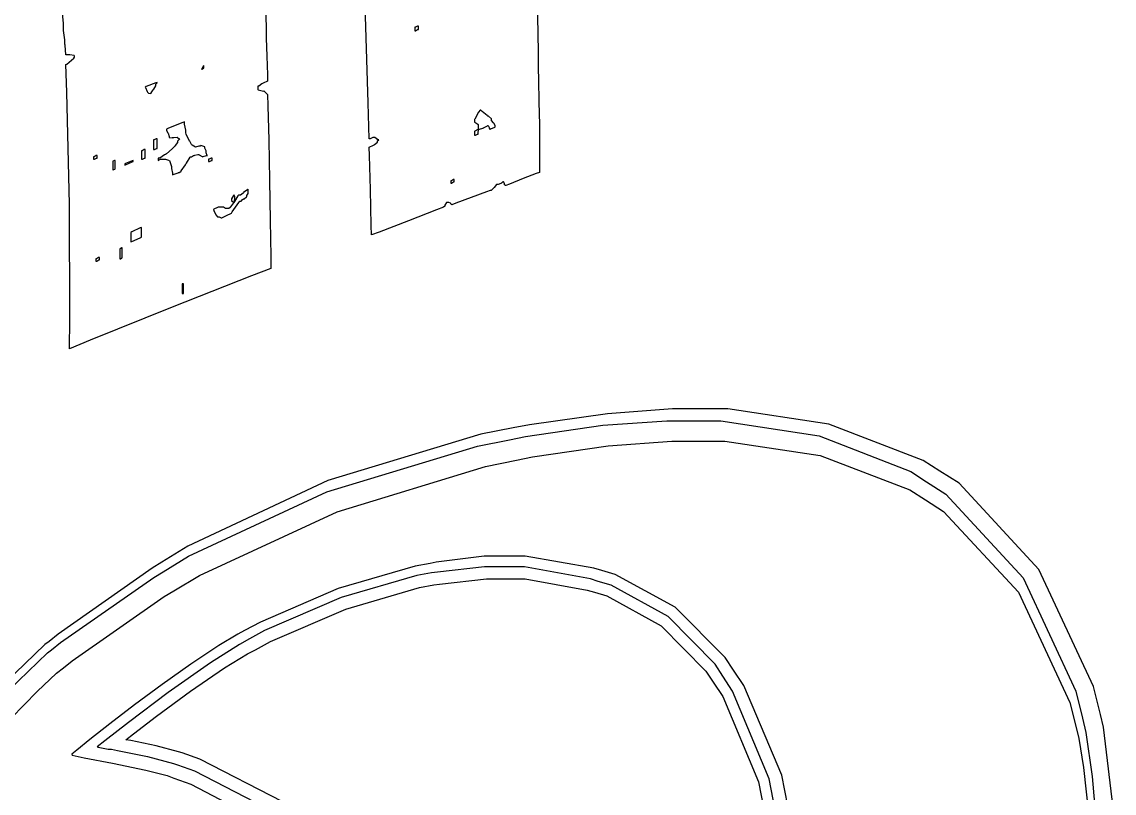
# Model space of a CAD drawing. Extents: x 59 to 294, y 65 to 304.
# Drawn here: x 87 to 119.15, y 248.23 to 270.92 of the extents above; entities that cross this region are included whole.
import ezdxf

# ---------------------------------------------------------------- set-up
doc = ezdxf.new("R2010")
doc.units = 0
doc.header["$MEASUREMENT"] = 0

msp = doc.modelspace()

# ---------------------------------------------------------------- linework, layer by layer
at = {"color": 7}
for points in [[(102.165, 272.072), (102.19, 270.396), (102.199, 270.192), (102.199, 269.637), (102.225, 268.139), (102.235, 267.971), (102.235, 267.6), (102.235, 266.766), (102.235, 266.488), (102.137, 266.453), (101.753, 266.309), (101.352, 266.145), (101.247, 266.101), (101.238, 266.101), (101.211, 266.127), (101.211, 266.135), (101.211, 266.153), (101.185, 266.198), (101.177, 266.207), (101.159, 266.207), (101.119, 266.171), (101.107, 266.171), (101.097, 266.163), (101.024, 266.135), (101.001, 266.135), (100.973, 266.135), (100.903, 266.04), (100.894, 266.03), (100.885, 266.022), (100.812, 265.958), (100.788, 265.958), (100.673, 265.914), (100.223, 265.748), (99.774, 265.58), (99.6597, 265.535), (99.6597, 265.535), (99.6237, 265.563), (99.6237, 265.571), (99.6142, 265.581), (99.5687, 265.606), (99.5535, 265.606), (99.5193, 265.606), (99.5013, 265.606), (99.4474, 265.527), (99.4474, 265.501), (99.4474, 265.493), (99.4131, 265.465), (99.4131, 265.465), (99.2092, 265.387), (98.3809, 265.06), (97.5169, 264.734), (97.2965, 264.654), (97.2866, 264.928), (97.2605, 265.982), (97.2344, 266.983), (97.2263, 267.229), (97.2263, 267.229), (97.2263, 267.229), (97.3487, 267.291), (97.3667, 267.299), (97.3832, 267.309), (97.4729, 267.382), (97.4729, 267.406), (97.4729, 267.415), (97.5071, 267.442), (97.5071, 267.442), (97.4729, 267.442), (97.4729, 267.459), (97.3928, 267.512), (97.3667, 267.512), (97.3307, 267.512), (97.2524, 267.476), (97.2263, 267.476), (97.1984, 268.534), (96.8721, 279.057)], [(94.1737, 271.27), (94.1917, 270.78), (94.1917, 270.617), (94.1917, 270.44), (94.2097, 269.907), (94.2276, 269.354), (94.2276, 269.169), (94.2276, 269.169), (94.1021, 269.109), (94.0855, 269.099), (94.0675, 269.091), (93.9754, 269.029), (93.9451, 269.029), (93.9451, 268.993), (93.9451, 268.976), (93.9451, 268.937), (93.9451, 268.923), (93.9617, 268.914), (94.1116, 268.879), (94.1215, 268.887), (94.1296, 268.879), (94.2178, 268.791), (94.2276, 268.781), (94.2386, 268.444), (94.2675, 267.432), (94.2922, 266.263), (94.3102, 265.075), (94.3268, 264.018), (94.3321, 263.665), (93.7588, 263.445), (91.4217, 262.525), (89.0143, 261.55), (88.4068, 261.302), (88.4149, 262.158), (88.4054, 265.549), (88.3267, 268.853), (88.3006, 269.663), (88.3006, 269.663), (88.3267, 269.673), (88.5292, 269.849), (88.5472, 269.875), (88.5472, 269.911), (88.5377, 269.929), (88.4093, 269.942), (88.3006, 269.945), (88.3006, 269.945), (88.3006, 269.945), (88.2731, 270.229), (88.2646, 270.264), (88.2646, 270.388), (88.2304, 270.665), (88.2304, 270.757), (88.2304, 270.881), (88.1944, 271.158)], [(119.151, 247.554), (118.834, 250.173), (118.746, 250.542), (118.541, 251.364), (116.936, 254.812), (114.591, 257.343), (114.017, 257.704), (113.532, 258.013), (110.758, 259.085), (107.778, 259.538), (106.785, 259.538), (106.149, 259.538), (104.242, 259.389), (101.945, 259.063), (101.46, 258.975), (100.506, 258.79), (96.012, 257.423), (91.8891, 255.491), (91.1229, 255.022), (90.8403, 254.846), (88.0703, 252.907), (87.8057, 252.695), (87.6819, 252.598), (86.5092, 251.47)], [(86.6895, 250.438), (87.4543, 251.219), (88.0251, 251.758), (88.2304, 251.919), (88.4851, 252.122), (91.1931, 254.01), (91.4756, 254.176), (92.2334, 254.635), (96.2808, 256.509), (100.646, 257.836), (101.564, 258.021), (102.031, 258.119), (104.262, 258.45), (106.128, 258.586), (106.751, 258.586), (107.688, 258.586), (110.503, 258.159), (113.135, 257.149), (113.594, 256.858), (114.132, 256.515), (116.333, 254.138), (117.846, 250.897), (118.04, 250.119), (118.109, 249.84), (118.248, 248.98), (118.405, 247.555)], [(109.987, 245.604), (109.373, 248.758), (108.249, 251.398), (107.95, 251.847), (107.702, 252.218), (106.234, 253.697), (104.466, 254.661), (104.069, 254.776), (103.839, 254.847), (101.815, 255.199), (101.141, 255.199), (100.612, 255.199), (99.2008, 255.024), (99.0244, 254.988), (98.5739, 254.909), (96.3165, 254.252), (94.0234, 253.26), (93.5563, 253.012), (93.3633, 252.911), (92.8014, 252.572), (91.973, 252.028), (91.1271, 251.429), (90.3153, 250.825), (89.5904, 250.268), (89.0076, 249.808), (88.6174, 249.494), (88.477, 249.378), (88.477, 249.378), (88.4851, 249.352), (88.8407, 249.269), (89.6705, 249.107), (90.6544, 248.903), (91.2756, 248.747), (91.4756, 248.672), (91.9773, 248.496), (94.3197, 247.271)], [(94.681, 247.977), (92.2419, 249.229), (91.7222, 249.414), (91.616, 249.45), (90.9588, 249.622), (90.2134, 249.776), (90.0645, 249.803), (90.2878, 249.976), (90.9655, 250.494), (91.9688, 251.231), (92.9707, 251.916), (93.6417, 252.329), (93.8749, 252.448), (94.324, 252.687), (96.5412, 253.639), (98.7062, 254.274), (99.1306, 254.353), (99.2974, 254.38), (100.68, 254.529), (101.141, 254.529), (101.819, 254.529), (103.645, 254.202), (103.857, 254.14), (104.218, 254.036), (105.815, 253.15), (107.13, 251.821), (107.351, 251.495), (107.632, 251.072), (108.682, 248.564), (109.272, 245.543)]]:
    msp.add_lwpolyline(points, dxfattribs=at)
for points in [[(98.5654, 270.651), (98.5919, 270.651), (98.6511, 270.687), (98.6716, 270.687), (98.6716, 270.714), (98.6716, 270.774), (98.6716, 270.793), (98.6441, 270.793), (98.5848, 270.757), (98.5654, 270.757), (98.5654, 270.731), (98.5654, 270.672), (98.5654, 270.651)], [(92.2874, 269.522), (92.3036, 269.522), (92.3477, 269.55), (92.3576, 269.558), (92.3576, 269.576), (92.3576, 269.616), (92.3576, 269.628), (92.3477, 269.62), (92.2955, 269.532), (92.2874, 269.522)], [(90.6999, 268.853), (90.6999, 268.844), (90.7341, 268.817), (90.7341, 268.817), (90.7341, 268.817), (90.7962, 268.809), (90.8043, 268.817), (90.8128, 268.826), (90.8664, 268.914), (90.8763, 268.923), (90.8844, 268.941), (90.9465, 269.033), (90.9465, 269.063), (90.9465, 269.081), (90.9807, 269.121), (90.9807, 269.133), (90.9451, 269.125), (90.6625, 269.011), (90.6279, 268.993), (90.6364, 268.985), (90.69, 268.87), (90.6999, 268.853)], [(100.435, 267.758), (100.426, 267.75), (100.338, 267.698), (100.329, 267.688), (100.329, 267.662), (100.329, 267.603), (100.329, 267.582), (100.356, 267.582), (100.415, 267.618), (100.435, 267.618), (100.435, 267.654), (100.444, 267.742), (100.435, 267.758), (100.47, 267.758), (100.568, 267.786), (100.578, 267.794), (100.594, 267.804), (100.709, 267.856), (100.718, 267.865), (100.726, 267.865), (100.754, 267.812), (100.754, 267.794), (100.754, 267.786), (100.779, 267.758), (100.788, 267.758), (100.805, 267.768), (100.921, 267.82), (100.93, 267.829), (100.93, 267.856), (100.903, 267.927), (100.894, 267.935), (100.885, 267.944), (100.824, 268.017), (100.824, 268.041), (100.824, 268.068), (100.735, 268.139), (100.718, 268.147), (100.7, 268.165), (100.55, 268.279), (100.542, 268.288), (100.542, 268.288), (100.506, 268.315), (100.506, 268.323), (100.496, 268.315), (100.444, 268.261), (100.435, 268.252), (100.426, 268.225), (100.338, 268.059), (100.329, 268.041), (100.329, 268.005), (100.329, 267.971), (100.338, 267.962), (100.426, 267.909), (100.435, 267.899), (100.435, 267.883), (100.435, 267.842), (100.435, 267.829), (100.435, 267.829), (100.435, 267.758), (100.435, 267.758)], [(91.0869, 266.876), (91.113, 266.876), (91.1722, 266.876), (91.1931, 266.876), (91.2276, 266.876), (91.3158, 266.85), (91.3335, 266.84), (91.3515, 266.84), (91.3956, 266.692), (91.4054, 266.664), (91.4054, 266.604), (91.4396, 266.464), (91.4396, 266.417), (91.4562, 266.427), (91.598, 266.48), (91.616, 266.488), (91.6326, 266.488), (91.6767, 266.515), (91.6862, 266.524), (91.6947, 266.533), (91.8185, 266.71), (91.8284, 266.736), (91.845, 266.762), (91.9593, 266.938), (91.9688, 266.947), (91.9949, 266.947), (92.0542, 266.983), (92.075, 266.983), (92.0916, 266.992), (92.184, 267.017), (92.2154, 267.017), (92.2239, 267.009), (92.3121, 266.956), (92.3216, 266.947), (92.3382, 266.956), (92.432, 266.983), (92.4638, 266.983), (92.4539, 266.983), (92.4278, 267.062), (92.4278, 267.089), (92.4278, 267.124), (92.3918, 267.203), (92.3918, 267.229), (92.3918, 267.239), (92.268, 267.275), (92.2514, 267.265), (92.2154, 267.265), (92.111, 267.229), (92.111, 267.229), (92.111, 267.229), (92.0129, 267.291), (92.0048, 267.299), (91.9949, 267.309), (91.9498, 267.406), (91.9346, 267.406), (91.9346, 267.406), (91.8365, 267.618), (91.8284, 267.652), (91.8284, 267.732), (91.7924, 267.911), (91.7924, 267.971), (91.7388, 267.953), (91.3158, 267.786), (91.2633, 267.758), (91.2633, 267.732), (91.2894, 267.662), (91.2992, 267.652), (91.3074, 267.644), (91.3335, 267.545), (91.3335, 267.512), (91.3335, 267.512), (91.4217, 267.503), (91.4396, 267.512), (91.4742, 267.512), (91.5719, 267.521), (91.5818, 267.512), (91.5899, 267.503), (91.6354, 267.476), (91.652, 267.476), (91.6421, 267.468), (91.5899, 267.415), (91.5818, 267.406), (91.5818, 267.371), (91.5183, 267.283), (91.5099, 267.265), (91.5003, 267.257), (91.4396, 267.193), (91.4396, 267.193), (91.4301, 267.185), (91.2551, 267.035), (91.229, 267.017), (91.2012, 267.001), (91.0622, 266.912), (91.0167, 266.912), (91.0167, 266.894), (91.0167, 266.855), (91.0167, 266.84), (91.0167, 266.84), (91.0869, 266.876), (91.0869, 266.876)], [(90.8763, 267.159), (90.9024, 267.159), (90.9602, 267.193), (90.9807, 267.193), (90.9807, 267.265), (90.9807, 267.424), (90.9807, 267.476), (90.9546, 267.476), (90.8953, 267.442), (90.8763, 267.442), (90.8763, 267.371), (90.8763, 267.213), (90.8763, 267.159)], [(89.1124, 266.876), (89.1385, 266.876), (89.1963, 266.912), (89.2168, 266.912), (89.2168, 266.93), (89.2168, 266.97), (89.2168, 266.983), (89.1907, 266.983), (89.1314, 266.947), (89.1124, 266.947), (89.1124, 266.93), (89.1124, 266.89), (89.1124, 266.876)], [(89.6758, 266.56), (89.6923, 266.56), (89.7364, 266.586), (89.746, 266.594), (89.746, 266.656), (89.746, 266.795), (89.746, 266.84), (89.7283, 266.84), (89.6842, 266.816), (89.6758, 266.806), (89.6758, 266.746), (89.6758, 266.606), (89.6758, 266.56)], [(90.0285, 266.7), (90.0546, 266.71), (90.249, 266.798), (90.2751, 266.806), (90.2751, 266.84), (90.249, 266.832), (90.0546, 266.746), (90.0285, 266.736), (90.0285, 266.736), (90.0285, 266.7), (90.0285, 266.7)], [(90.5235, 266.876), (90.5496, 266.876), (90.6074, 266.912), (90.6279, 266.912), (90.6279, 266.974), (90.6279, 267.113), (90.6279, 267.159), (90.6018, 267.159), (90.5425, 267.123), (90.5235, 267.123), (90.5235, 267.062), (90.5235, 266.923), (90.5235, 266.876)], [(92.498, 266.806), (92.5241, 266.806), (92.5834, 266.84), (92.6042, 266.84), (92.6042, 266.858), (92.6042, 266.9), (92.6042, 266.912), (92.5766, 266.912), (92.5174, 266.876), (92.498, 266.876), (92.498, 266.876), (92.498, 266.824), (92.498, 266.806)], [(99.6237, 266.171), (99.6502, 266.171), (99.7095, 266.207), (99.7299, 266.207), (99.7299, 266.224), (99.7299, 266.265), (99.7299, 266.277), (99.7024, 266.277), (99.6431, 266.241), (99.6237, 266.241), (99.6237, 266.241), (99.6237, 266.189), (99.6237, 266.171)], [(92.7104, 265.253), (92.7104, 265.237), (92.7626, 265.183), (92.7806, 265.183), (92.8067, 265.183), (92.8659, 265.148), (92.8867, 265.148), (92.9033, 265.158), (93.0092, 265.21), (93.0271, 265.219), (93.0437, 265.228), (93.1513, 265.281), (93.1693, 265.289), (93.1954, 265.325), (93.3884, 265.607), (93.4159, 265.642), (93.4501, 265.642), (93.4586, 265.642), (93.4861, 265.678), (93.4861, 265.678), (93.5221, 265.712), (93.5482, 265.712), (93.617, 265.774), (93.6265, 265.782), (93.6265, 265.81), (93.6625, 265.869), (93.6625, 265.888), (93.6625, 265.916), (93.6625, 265.975), (93.6625, 265.994), (93.653, 265.986), (93.5302, 265.898), (93.5221, 265.888), (93.5122, 265.88), (93.4392, 265.818), (93.4159, 265.818), (93.3799, 265.818), (93.3619, 265.801), (93.2561, 265.634), (93.2395, 265.606), (93.2296, 265.589), (93.1415, 265.475), (93.1333, 265.465), (93.1333, 265.457), (93.0974, 265.429), (93.0974, 265.429), (93.0797, 265.429), (93.0395, 265.429), (93.0271, 265.429), (92.9996, 265.429), (92.9404, 265.465), (92.921, 265.465), (92.8853, 265.465), (92.8067, 265.465), (92.7806, 265.465), (92.7626, 265.457), (92.6483, 265.405), (92.6401, 265.395), (92.6483, 265.369), (92.7005, 265.263), (92.7104, 265.253)], [(93.2395, 265.818), (93.2296, 265.81), (93.1693, 265.71), (93.1693, 265.678), (93.1693, 265.66), (93.2367, 265.605), (93.2395, 265.606), (93.2476, 265.606), (93.2737, 265.713), (93.2737, 265.748), (93.2737, 265.766), (93.2476, 265.818), (93.2395, 265.818)], [(90.2049, 264.443), (90.2395, 264.452), (90.4875, 264.567), (90.5235, 264.583), (90.5235, 264.655), (90.5235, 264.813), (90.5235, 264.866), (90.4875, 264.857), (90.2395, 264.742), (90.2049, 264.724), (90.2049, 264.654), (90.2049, 264.497), (90.2049, 264.443)], [(89.8881, 263.948), (89.9047, 263.948), (89.9488, 263.975), (89.9583, 263.984), (89.9583, 264.056), (89.9583, 264.214), (89.9583, 264.267), (89.9403, 264.267), (89.8962, 264.24), (89.8881, 264.231), (89.8881, 264.16), (89.8881, 264.002), (89.8881, 263.948)], [(89.1826, 263.878), (89.2087, 263.878), (89.2679, 263.914), (89.2888, 263.914), (89.2888, 263.931), (89.2888, 263.972), (89.2888, 263.984), (89.2609, 263.984), (89.2016, 263.948), (89.1826, 263.948), (89.1826, 263.931), (89.1826, 263.892), (89.1826, 263.878)], [(91.7222, 262.926), (91.7582, 262.926), (91.7582, 262.997), (91.7582, 263.156), (91.7582, 263.208), (91.7222, 263.208), (91.7222, 263.138), (91.7222, 262.979), (91.7222, 262.926)]]:
    msp.add_lwpolyline(points, close=True, dxfattribs=at)
at = {"color": 32}
for points in [[(86.6151, 251.258), (87.7616, 252.36), (87.8777, 252.448), (88.1422, 252.661), (90.883, 254.575), (91.1571, 254.742), (91.9067, 255.2), (95.9764, 257.092), (100.417, 258.437), (101.353, 258.622), (101.829, 258.72), (104.1, 259.049), (105.981, 259.185), (106.609, 259.185), (107.573, 259.185), (110.464, 258.736), (113.162, 257.688), (113.63, 257.387), (114.194, 257.026), (116.477, 254.561), (118.022, 251.23), (118.217, 250.436), (118.321, 250.016), (118.503, 248.719), (118.692, 246.561)], [(109.6, 245.561), (108.995, 248.652), (107.914, 251.23), (107.633, 251.671), (107.403, 252.024), (106.022, 253.422), (104.342, 254.345), (103.963, 254.459), (103.743, 254.531), (101.792, 254.882), (101.141, 254.882), (100.62, 254.882), (99.2367, 254.733), (99.0604, 254.706), (98.6275, 254.627), (96.4046, 253.988), (94.1476, 253.013), (93.6985, 252.765), (93.4036, 252.607), (92.5558, 252.067), (91.3116, 251.192), (90.1404, 250.31), (89.4472, 249.771), (89.2168, 249.59), (89.2514, 249.582), (89.5435, 249.52), (89.6415, 249.52), (89.8179, 249.486), (90.7038, 249.304), (91.4658, 249.105), (91.5818, 249.061), (92.0831, 248.885), (94.4563, 247.66)]]:
    msp.add_lwpolyline(points, dxfattribs=at)

doc.saveas('drawing.dxf')
